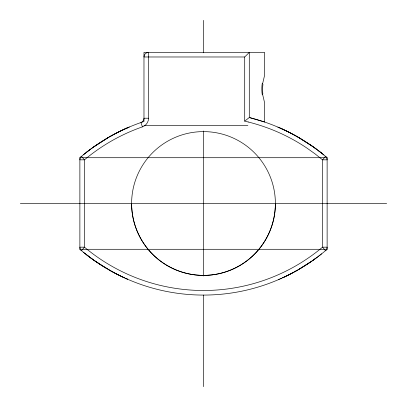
<?xml version="1.0" encoding="UTF-8"?>
<svg xmlns="http://www.w3.org/2000/svg" width="407" height="407" viewBox="0 0 407 407"><rect width="100%" height="100%" fill="white"/><g stroke="black" fill="none" stroke-linecap="round" stroke-linejoin="round"><path stroke-width="0.61" d="M262.596 83.75L264.596 75.295L264.596 52.401L143.976 52.401L143.976 121.5A189.789 189.789 0 0 0 79.874 157.713L79.874 249.288L327.126 249.288L327.126 157.713A189.789 189.789 0 0 0 249.288 117.531L249.288 52.401M248.163 121.978A185.185 185.185 0 0 1 307.036 148.163L314.957 153.795L322.548 159.834L327.126 159.834A4.579 4.579 0 0 0 325.488 156.324L322.548 159.834L322.548 203.5L322.548 247.166L325.488 250.676A4.579 4.579 0 0 0 327.126 247.166L322.548 247.166A185.21 185.21 0 0 1 84.453 247.166L79.894 247.166A4.579 4.579 0 0 0 81.512 250.676L84.453 247.166L84.453 203.5L84.453 159.834L81.512 156.324A4.579 4.579 0 0 0 79.874 159.834L84.453 159.834A185.185 185.185 0 0 1 142.419 126.867A9.158 9.158 0 0 0 148.555 118.223L148.555 52.401A4.579 4.579 0 0 0 143.976 56.98L244.709 56.98L249.226 52.462M83.338 154.808L84.193 154.116M84.351 153.983L85.007 153.459M84.946 153.51L85.409 153.139M248.184 121.973L244.709 121.149L249.226 117.577M85.338 153.195L86.289 152.447M321.591 253.861L320.94 254.375M86.213 152.503L87.088 151.821M86.839 152.015L87.51 151.496M320.238 254.924L319.744 255.311M319.831 255.245L319.322 255.637M87.424 151.562L87.764 151.297M87.678 151.363L88.385 150.819M88.115 151.028L88.568 150.682M318.971 255.906L318.243 256.461M88.477 150.753L89.031 150.331M318.523 256.247L317.786 256.807M88.94 150.402L89.499 149.98M89.408 150.051L89.886 149.69M89.596 149.903L90.079 149.542M317.211 257.239L316.722 257.606M89.983 149.613L90.278 149.394M317.017 257.387L316.397 257.845M90.181 149.471L92.45 147.807M316.091 258.069L312.769 260.465M315.878 258.226L312.286 260.806M92.358 147.868L94.348 146.454M92.816 147.543L108.13 137.627M94.714 146.194L107.641 137.912M311.798 261.146L312.164 260.887M311.299 261.487L311.665 261.233M311.167 261.579L298.962 269.322M310.668 261.92L299.511 269.002M108.038 137.678L111.243 135.857M298.87 269.373L297.395 270.223M109.605 136.777L112.296 135.277M297.349 270.248L295.345 271.372M296.815 270.548L294.826 271.657M111.655 135.628L112.82 134.992M294.312 271.937L294.704 271.723M112.688 135.063L115.364 133.628M294.18 272.008L291.763 273.306M113.202 134.783L115.868 133.369M293.666 272.288L289.779 274.328M115.741 133.435L117.827 132.361M291.132 273.631L287.871 275.29M116.239 133.175L118.778 131.883M289.173 274.639L286.955 275.743M118.183 132.183L119.241 131.654M119.129 131.71L120.157 131.202M119.592 131.481L121.876 130.372M287.296 275.575L286.06 276.175M120.497 131.039L122.685 129.991M286.396 276.017L285.2 276.592M285.541 276.429L284.412 276.964M122.197 130.22L124.506 129.146M284.717 276.821L284.03 277.142M122.97 129.858L124.832 128.999M283.923 277.192L282.931 277.65M283.542 277.371L282.585 277.813M124.751 129.034L125.147 128.856M125.071 128.887L125.453 128.714M125.376 128.749L125.748 128.581M281.547 278.286L281.034 278.515M125.677 128.617L126.307 128.332M281.252 278.419L280.759 278.637M125.967 128.485L126.577 128.215M126.511 128.241L126.831 128.098M126.765 128.129L127.076 127.991M127.015 128.022L127.737 127.701M127.249 127.915L127.935 127.615M279.528 279.182L279.924 279.009M278.881 279.461L278.586 279.589M128.414 127.411L128.734 127.274M128.704 127.284L129.345 127.009M148.555 118.223L143.976 118.223A4.579 4.579 0 0 1 140.908 122.543L142.419 126.867M143.976 125.661L247.863 125.661M79.874 157.713L327.126 157.713M20.35 203.5L386.65 203.5M249.288 117.531L264.591 122.024L264.596 102.768L262.596 94.312M277.859 127.101L278.144 127.223M278.266 127.274L278.586 127.411M278.709 127.462L279.528 127.818M279.263 127.701L280.235 128.129M127.472 279.182L127.076 279.009M127.249 279.085L126.511 278.759M280.169 128.098L280.489 128.241M280.423 128.215L281.034 128.485M126.577 278.785L125.453 278.286M280.693 128.332L281.323 128.617M125.748 278.419L126.033 278.546M281.252 128.581L281.624 128.749M281.547 128.714L281.929 128.887M281.853 128.856L282.249 129.034M282.168 128.999L284.803 130.22M124.751 277.966L122.283 276.821M282.494 129.146L282.824 129.299M124.415 277.813L123.713 277.488M282.931 129.35L284.412 130.037M122.588 276.964L122.97 277.142M284.717 130.179L285.2 130.408M122.197 276.78L121.459 276.429M285.124 130.372L286.06 130.825M121.8 276.592L121.037 276.226M285.541 130.571L287.871 131.71M120.94 276.175L118.778 275.117M286.396 130.983L289.779 132.672M120.497 275.961L117.827 274.639M288.222 131.883L291.259 133.435M118.183 274.817L114.733 273.036M117.221 274.328L115.741 273.565M290.145 132.86L292.267 133.964M291.636 133.628L294.312 135.063M115.364 273.372L112.688 271.937M292.643 134.162L295.345 135.628M114.357 272.838L111.136 271.082M294.704 135.277L295.864 135.918M111.767 271.433L110.618 270.792M295.757 135.857L296.382 136.208M296.286 136.152L298.962 137.678M110.094 270.497L110.714 270.848M296.815 136.452L297.878 137.057M110.185 270.548L95.202 261.146M109.112 269.943L109.605 270.223M298.87 137.627L312.769 146.535M299.359 137.912L312.286 146.194M107.153 268.798L101.923 265.603M101.516 265.349L94.714 260.806M94.231 260.465L94.836 260.887M312.652 146.454L313.248 146.871M93.752 260.129L94.348 260.546M313.136 146.795L314.642 147.868M93.864 260.205L91.911 258.801M313.614 147.136L315.089 148.199M93.386 259.864L90.603 257.845M315.008 148.138L316.819 149.471M315.44 148.448L318.243 150.539M91.56 258.552L90.181 257.529M90.313 257.631L88.757 256.461M89.983 257.387L89.408 256.949M318.157 150.473L318.523 150.753M88.843 256.527L87.943 255.84M88.665 256.39L88.299 256.11M318.432 150.682L318.701 150.89M318.615 150.819L319.322 151.363M88.207 256.044L87.51 255.504M319.057 151.16L319.744 151.689M87.256 255.311L87.597 255.571M319.658 151.623L319.994 151.887M87.342 255.377L86.681 254.863M319.912 151.821L320.787 152.503M86.925 255.052L85.409 253.861M320.558 152.325L321.011 152.681M320.94 152.625L321.235 152.859M321.164 152.798L321.454 153.027M321.382 152.971L321.861 153.353M85.475 253.917L85.007 253.541M321.795 153.302L322.242 153.658M85.073 253.592L84.407 253.057M322.181 153.612L322.481 153.851M322.42 153.805L322.858 154.156M84.046 252.762L83.399 252.243M323.143 154.385L323.835 154.95M244.709 56.98L244.709 121.149M203.5 20.35L203.5 52.783M203.5 131.003L203.5 275.997M203.5 295.075L203.5 386.65M327.126 249.288A189.789 189.789 0 0 1 79.874 249.288M275.386 203.5A71.886 71.886 0 0 1 167.557 265.756A71.886 71.886 0 0 1 167.557 141.244A71.886 71.886 0 0 1 275.386 203.5A71.886 71.886 0 0 1 203.5 275.386A71.886 71.886 0 0 1 131.614 203.5M262.271 94.775A13.151 4.497 90 0 1 262.271 83.287M262.83 93.976A13.151 3.694 -89.3 0 1 262.932 84.234"/></g></svg>
